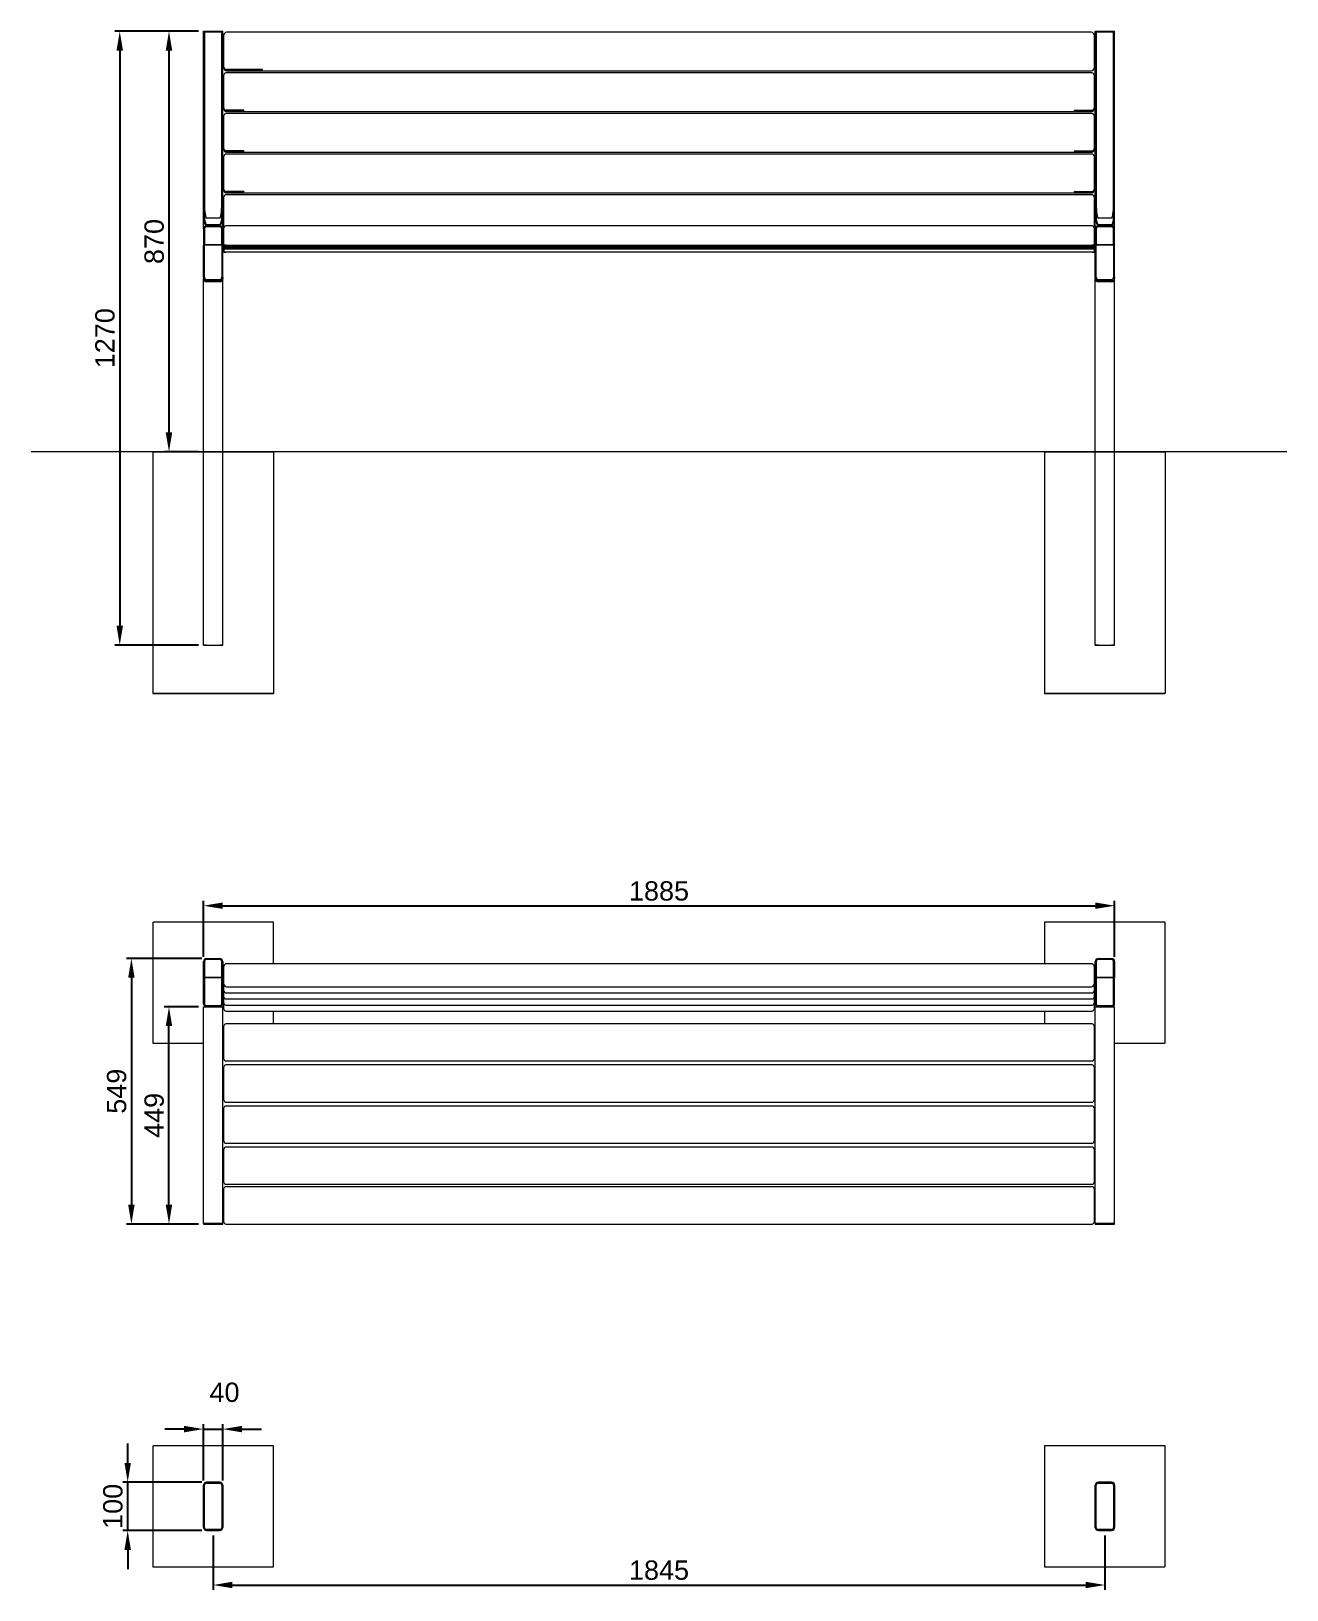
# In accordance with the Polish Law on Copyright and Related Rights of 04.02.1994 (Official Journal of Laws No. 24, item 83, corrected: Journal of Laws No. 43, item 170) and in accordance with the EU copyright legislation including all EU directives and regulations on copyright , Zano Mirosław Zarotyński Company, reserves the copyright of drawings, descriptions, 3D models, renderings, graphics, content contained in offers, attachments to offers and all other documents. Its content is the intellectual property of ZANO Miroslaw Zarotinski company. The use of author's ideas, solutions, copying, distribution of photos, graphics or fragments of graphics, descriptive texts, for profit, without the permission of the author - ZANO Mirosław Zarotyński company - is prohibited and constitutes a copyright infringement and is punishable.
# Model space of a CAD drawing. Header units: millimetres. Extents: x -162 to 4605, y 693 to 3932.
# Drawn here: x -162 to 2436, y 693 to 3917 of the extents above; entities that cross this region are included whole.
import ezdxf

# ---------------------------------------------------------------- set-up
doc = ezdxf.new("R2010")
doc.units = ezdxf.units.MM
doc.linetypes.add('HIDDEN', pattern=[1.905, 1.27, -0.635])
for name, color, linetype, lineweight in [('ZANO_R', 7, 'Continuous', 0), ('ZANO_R_przerywana', 7, 'HIDDEN', 0), ('ZANO_W', 1, 'Continuous', 0)]:
    doc.layers.add(name, color=color, linetype=linetype, lineweight=lineweight)
doc.styles.add('Arial', font='arial.ttf')
doc.styles.get("Standard").update_dxf_attribs({"font": 'ARIALUNI.TTF'})
doc.dimstyles.new('pl i ang', dxfattribs={"dimtxt": 50, "dimasz": 50, "dimexe": 1.25, "dimexo": 0.625, "dimgap": 10, "dimtad": 1, "dimtoh": 1, "dimtxsty": 'Standard', "dimcen": 2.5, "dimclrd": 1, "dimclre": 1, "dimclrt": 1, "dimadec": 0, "dimazin": 0, "dimtfac": 1, "dimtmove": 0, "dimatfit": 3, "dimfxl": 1, "dimarcsym": 1})

# ---------------------------------------------------------------- blocks, each defined once
blk = doc.blocks.new('*D415')
at = {"layer": 'ZANO_W', "color": 1, "lineweight": -2}
for p, q in [((184.3, 3916.6), (113, 3916.6)), ((123, 3876.6), (123, 3086.6)), ((184.3, 3046.6), (113, 3046.6))]:
    blk.add_line(p, q, dxfattribs=at)
at = {"layer": 'ZANO_W', "color": 1}
for points in [[(129.6, 3876.6), (116.3, 3876.6), (123, 3916.6)], [(116.3, 3086.6), (129.6, 3086.6), (123, 3046.6)]]:
    blk.add_solid(points, dxfattribs=at)
at = {"layer": 'ZANO_W', "color": 1, "insert": (92.5, 3481.6), "char_height": 40, "attachment_point": 5, "rotation": 90, "style": 'Arial'}
blk.add_mtext('870', dxfattribs=at)
blk = doc.blocks.new('*D416')
at = {"layer": 'ZANO_W', "color": 1, "lineweight": -2}
for p, q in [((184.3, 3916.6), (11.1, 3916.6)), ((21.1, 3876.6), (21.1, 2686.6)), ((184.3, 2646.6), (11.1, 2646.6))]:
    blk.add_line(p, q, dxfattribs=at)
at = {"layer": 'ZANO_W', "color": 1}
for points in [[(27.8, 3876.6), (14.5, 3876.6), (21.1, 3916.6)], [(14.5, 2686.6), (27.8, 2686.6), (21.1, 2646.6)]]:
    blk.add_solid(points, dxfattribs=at)
at = {"layer": 'ZANO_W', "color": 1, "insert": (-9.3, 3281.6), "char_height": 40, "attachment_point": 5, "rotation": 90, "style": 'Arial'}
blk.add_mtext('1270', dxfattribs=at)
blk = doc.blocks.new('*D417')
at = {"layer": 'ZANO_W', "color": 1, "lineweight": -2}
for p, q in [((194.3, 2002.2), (194.3, 2117.6)), ((234.3, 2107.6), (2039.3, 2107.6)), ((2079.3, 2002.2), (2079.3, 2117.6))]:
    blk.add_line(p, q, dxfattribs=at)
at = {"layer": 'ZANO_W', "color": 1}
for points in [[(234.3, 2114.3), (234.3, 2101), (194.3, 2107.6)], [(2039.3, 2101), (2039.3, 2114.3), (2079.3, 2107.6)]]:
    blk.add_solid(points, dxfattribs=at)
at = {"layer": 'ZANO_W', "color": 1, "insert": (1136.8, 2138), "char_height": 40, "attachment_point": 5, "style": 'Arial'}
blk.add_mtext('1885', dxfattribs=at)
blk = doc.blocks.new('*D418')
at = {"layer": 'ZANO_W', "color": 1, "lineweight": -2}
for p, q in [((190.7, 1998.6), (35.2, 1998.6)), ((45.2, 1958.6), (45.2, 1489.2)), ((184.3, 1449.2), (35.2, 1449.2))]:
    blk.add_line(p, q, dxfattribs=at)
at = {"layer": 'ZANO_W', "color": 1}
for points in [[(51.9, 1958.6), (38.5, 1958.6), (45.2, 1998.6)], [(38.5, 1489.2), (51.9, 1489.2), (45.2, 1449.2)]]:
    blk.add_solid(points, dxfattribs=at)
at = {"layer": 'ZANO_W', "color": 1, "insert": (14.8, 1723.9), "char_height": 40, "attachment_point": 5, "rotation": 90, "style": 'Arial'}
blk.add_mtext('549', dxfattribs=at)
blk = doc.blocks.new('*D420')
at = {"layer": 'ZANO_W', "color": 1, "lineweight": -2}
for p, q in [((37.6, 955.2), (37.6, 995.2)), ((190.7, 915.2), (27.6, 915.2)), ((37.6, 815.2), (37.6, 915.2)), ((190.7, 815.2), (27.6, 815.2)), ((37.6, 775.2), (37.6, 735.2))]:
    blk.add_line(p, q, dxfattribs=at)
at = {"layer": 'ZANO_W', "color": 1}
for points in [[(30.9, 955.2), (44.2, 955.2), (37.6, 915.2)], [(44.2, 775.2), (30.9, 775.2), (37.6, 815.2)]]:
    blk.add_solid(points, dxfattribs=at)
at = {"layer": 'ZANO_W', "color": 1, "insert": (7.1, 865.2), "char_height": 40, "attachment_point": 5, "rotation": 90, "style": 'Arial'}
blk.add_mtext('100', dxfattribs=at)
blk = doc.blocks.new('*D421')
at = {"layer": 'ZANO_W', "color": 1, "lineweight": -2}
for p, q in [((194.3, 918.8), (194.3, 1035)), ((234.3, 918.8), (234.3, 1035)), ((154.3, 1025), (114.3, 1025)), ((194.3, 1025), (234.3, 1025)), ((274.3, 1025), (314.3, 1025))]:
    blk.add_line(p, q, dxfattribs=at)
at = {"layer": 'ZANO_W', "color": 1}
for points in [[(154.3, 1018.3), (154.3, 1031.7), (194.3, 1025)], [(274.3, 1031.7), (274.3, 1018.3), (234.3, 1025)]]:
    blk.add_solid(points, dxfattribs=at)
at = {"layer": 'ZANO_W', "color": 1, "insert": (237.9, 1100.9), "char_height": 40, "attachment_point": 5, "style": 'Arial'}
blk.add_mtext('40', dxfattribs=at)
blk = doc.blocks.new('*D422')
at = {"layer": 'ZANO_W', "color": 1, "lineweight": -2}
for p, q in [((214.3, 805.2), (214.3, 692.5)), ((2059.3, 805.2), (2059.3, 692.5)), ((254.3, 702.5), (2019.3, 702.5))]:
    blk.add_line(p, q, dxfattribs=at)
at = {"layer": 'ZANO_W', "color": 1}
for points in [[(254.3, 709.2), (254.3, 695.9), (214.3, 702.5)], [(2019.3, 695.9), (2019.3, 709.2), (2059.3, 702.5)]]:
    blk.add_solid(points, dxfattribs=at)
at = {"layer": 'ZANO_W', "color": 1, "insert": (1136.8, 733), "char_height": 40, "attachment_point": 5, "style": 'Arial'}
blk.add_mtext('1845', dxfattribs=at)
blk = doc.blocks.new('*D423')
at = {"layer": 'ZANO_W', "color": 1, "lineweight": -2}
for p, q in [((184.3, 1898.6), (113, 1898.6)), ((123, 1489.2), (123, 1858.6)), ((184.3, 1449.2), (113, 1449.2))]:
    blk.add_line(p, q, dxfattribs=at)
at = {"layer": 'ZANO_W', "color": 1}
for points in [[(129.6, 1858.6), (116.3, 1858.6), (123, 1898.6)], [(116.3, 1489.2), (129.6, 1489.2), (123, 1449.2)]]:
    blk.add_solid(points, dxfattribs=at)
at = {"layer": 'ZANO_W', "color": 1, "insert": (92.5, 1673.9), "char_height": 40, "attachment_point": 5, "rotation": 90, "style": 'Arial'}
blk.add_mtext('449', dxfattribs=at)

msp = doc.modelspace()

# ---------------------------------------------------------------- linework, layer by layer
at = {"layer": 'ZANO_R'}
for p, q in [((194.3, 3559.3), (194.3, 3916.6)), ((194.3, 3916.6), (196.3, 3916.6)), ((196.3, 3916.6), (232.3, 3916.6)), ((196.3, 3559.3), (196.3, 3916.6)), ((232.3, 3914.8), (196.3, 3914.8)), ((196.3, 3914.8), (196.3, 3521.2)), ((232.3, 3916.6), (232.3, 3559.3)), ((232.3, 3916.6), (234.3, 3916.6)), ((232.3, 3521.2), (232.3, 3914.8)), ((234.3, 3559.3), (234.3, 3916.6)), ((236.8, 3844), (236.8, 3909.3)), ((2031.8, 3914.3), (241.8, 3914.3)), ((2036.8, 3909.3), (2036.8, 3844)), ((2039.3, 3559.3), (2039.3, 3916.6)), ((2039.3, 3916.6), (2041.3, 3916.6)), ((2041.3, 3916.6), (2077.3, 3916.6)), ((2041.3, 3559.3), (2041.3, 3916.6)), ((2077.3, 3914.8), (2041.3, 3914.8)), ((2041.3, 3914.8), (2041.3, 3521.2)), ((2077.3, 3916.6), (2077.3, 3559.3)), ((2077.3, 3916.6), (2079.3, 3916.6)), ((2077.3, 3521.2), (2077.3, 3914.8)), ((2079.3, 3559.3), (2079.3, 3916.6)), ((236.8, 3842.3), (236.8, 3844)), ((236.8, 3842.3), (236.8, 3841.5)), ((236.8, 3839.8), (236.8, 3841.5)), ((316.8, 3837.3), (241.8, 3837.3)), ((316.8, 3836.6), (316.6, 3837.3)), ((316.8, 3836.6), (316.8, 3837.3)), ((2036.8, 3844), (2036.8, 3839.8)), ((236.8, 3759.1), (236.8, 3826.3)), ((2032.8, 3830.3), (240.8, 3830.3)), ((316.8, 3836.6), (241.8, 3836.6)), ((241.8, 3834.8), (2031.8, 3834.8)), ((2036.8, 3826.3), (2036.8, 3759.1)), ((236.8, 3757.2), (236.8, 3759.1)), ((236.8, 3756.5), (236.8, 3757.2)), ((236.8, 3754.6), (236.8, 3756.5)), ((236.8, 3675), (236.8, 3742.3)), ((277.8, 3753.3), (240.8, 3753.3)), ((277.8, 3752.5), (240.8, 3752.5)), ((240.8, 3750.6), (2032.8, 3750.6)), ((2032.8, 3746.3), (240.8, 3746.3)), ((277.8, 3753.3), (277.8, 3752.5)), ((1995.8, 3753.3), (2032.8, 3753.3)), ((1995.8, 3753.3), (1995.8, 3752.5)), ((1995.8, 3752.5), (2032.8, 3752.5)), ((2036.8, 3759.1), (2036.8, 3757.2)), ((2036.8, 3756.5), (2036.8, 3757.2)), ((2036.8, 3756.5), (2036.8, 3754.6)), ((2036.8, 3742.3), (2036.8, 3675)), ((236.8, 3673.2), (236.8, 3675)), ((236.8, 3672.4), (236.8, 3673.2)), ((236.8, 3670.6), (236.8, 3672.4)), ((236.8, 3591), (236.8, 3658.2)), ((277.8, 3669.2), (240.8, 3669.2)), ((277.8, 3668.5), (240.8, 3668.5)), ((240.8, 3666.6), (2032.8, 3666.6)), ((2032.8, 3662.2), (240.8, 3662.2)), ((277.8, 3669.2), (277.8, 3668.5)), ((1995.8, 3669.2), (2032.8, 3669.2)), ((1995.8, 3669.2), (1995.8, 3668.5)), ((1995.8, 3668.5), (2032.8, 3668.5)), ((2036.8, 3675), (2036.8, 3673.2)), ((2036.8, 3672.4), (2036.8, 3673.2)), ((2036.8, 3672.4), (2036.8, 3670.6)), ((2036.8, 3658.2), (2036.8, 3591)), ((236.8, 3589.1), (236.8, 3591)), ((236.8, 3588.4), (236.8, 3589.1)), ((236.8, 3586.5), (236.8, 3588.4)), ((277.8, 3585.2), (240.8, 3585.2)), ((277.8, 3584.4), (240.8, 3584.4)), ((240.8, 3582.5), (2032.8, 3582.5)), ((277.8, 3585.2), (277.8, 3584.4)), ((1995.8, 3585.2), (2032.8, 3585.2)), ((1995.8, 3585.2), (1995.8, 3584.4)), ((1995.8, 3584.4), (2032.8, 3584.4)), ((2036.8, 3591), (2036.8, 3589.1)), ((2036.8, 3588.4), (2036.8, 3589.1)), ((2036.8, 3588.4), (2036.8, 3586.5)), ((194.3, 3507.7), (194.3, 3559.3)), ((234.3, 3507.7), (234.3, 3559.3)), ((236.8, 3509.9), (236.8, 3574.2)), ((2032.8, 3578.2), (240.8, 3578.2)), ((2036.8, 3574.2), (2036.8, 3509.9)), ((2039.3, 3507.7), (2039.3, 3559.3)), ((2079.3, 3507.7), (2079.3, 3559.3)), ((196.3, 3521.1), (196.3, 3521.2)), ((227.9, 3530), (200.7, 3530)), ((200.7, 3516.6), (227.9, 3516.6)), ((202.3, 3515.3), (226.3, 3515.3)), ((232.3, 3521.2), (232.3, 3521.1)), ((2041.3, 3521.1), (2041.3, 3521.2)), ((2072.9, 3530), (2045.7, 3530)), ((2045.7, 3516.6), (2072.9, 3516.6)), ((2047.3, 3515.3), (2071.3, 3515.3)), ((2077.3, 3521.2), (2077.3, 3521.1)), ((194.3, 3507.7), (194.3, 3474.1)), ((196.3, 3507.7), (196.3, 3475.1)), ((196.3, 3507.7), (196.3, 3474.1)), ((227.9, 3514.1), (200.7, 3514.1)), ((227.9, 3512.1), (200.7, 3512.1)), ((232.3, 3475.1), (232.3, 3507.7)), ((232.3, 3474.1), (232.3, 3507.7)), ((234.3, 3474.1), (234.3, 3507.7)), ((236.8, 3473.9), (236.8, 3509.9)), ((2032.8, 3513.9), (240.8, 3513.9)), ((240.8, 3513.9), (240.8, 3513.9)), ((2032.8, 3513.9), (2032.8, 3513.9)), ((2036.8, 3509.9), (2036.8, 3473.9)), ((2039.3, 3507.7), (2039.3, 3474.1)), ((2041.3, 3507.7), (2041.3, 3475.1)), ((2041.3, 3507.7), (2041.3, 3474.1)), ((2072.9, 3514.1), (2045.7, 3514.1)), ((2072.9, 3512.1), (2045.7, 3512.1)), ((2077.3, 3475.1), (2077.3, 3507.7)), ((2077.3, 3474.1), (2077.3, 3507.7)), ((2079.3, 3474.1), (2079.3, 3507.7)), ((194.3, 3474.1), (196.3, 3474.1)), ((194.3, 3408), (194.3, 3474.1)), ((196.3, 3475.1), (232.3, 3475.1)), ((196.3, 3475), (232.3, 3475)), ((196.3, 3408), (196.3, 3474.1)), ((232.3, 3474.1), (234.3, 3474.1)), ((232.3, 3474.1), (232.3, 3408)), ((234.3, 3408), (234.3, 3474.1)), ((236.8, 3473.4), (236.8, 3473.9)), ((2036.8, 3473.4), (236.8, 3473.4)), ((236.8, 3471.7), (236.8, 3473.4)), ((236.8, 3471.1), (236.8, 3471.7)), ((236.8, 3468.8), (236.8, 3471.1)), ((236.8, 3468.2), (236.8, 3468.8)), ((236.8, 3468.2), (236.8, 3466.4)), ((236.8, 3466.4), (2036.8, 3466.4)), ((236.8, 3466.4), (236.8, 3460.4)), ((236.8, 3460.4), (2036.8, 3460.4)), ((236.8, 3460.4), (236.8, 3459.8)), ((240.8, 3474.1), (2032.8, 3474.1)), ((240.8, 3471.6), (2032.8, 3471.6)), ((240.8, 3471.3), (2032.8, 3471.3)), ((240.8, 3468.6), (2032.8, 3468.6)), ((2032.8, 3468.3), (240.8, 3468.3)), ((2032.8, 3459.7), (240.8, 3459.7)), ((2036.8, 3473.4), (2036.8, 3473.9)), ((2036.8, 3471.7), (2036.8, 3473.4)), ((2036.8, 3471.7), (2036.8, 3471.1)), ((2036.8, 3468.8), (2036.8, 3471.1)), ((2036.8, 3468.8), (2036.8, 3468.2)), ((2036.8, 3466.4), (2036.8, 3468.2)), ((2036.8, 3466.4), (2036.8, 3460.4)), ((2036.8, 3460.4), (2036.8, 3459.8)), ((2039.3, 3474.1), (2041.3, 3474.1)), ((2039.3, 3408), (2039.3, 3474.1)), ((2041.3, 3475.1), (2077.3, 3475.1)), ((2041.3, 3475), (2077.3, 3475)), ((2041.3, 3408), (2041.3, 3474.1)), ((2077.3, 3474.1), (2079.3, 3474.1)), ((2077.3, 3474.1), (2077.3, 3408)), ((2079.3, 3408), (2079.3, 3474.1)), ((194.3, 3408), (194.3, 3404.8)), ((194.3, 3046.6), (194.3, 3404.8)), ((227.9, 3402.6), (200.7, 3402.6)), ((200.7, 3400.2), (227.9, 3400.2)), ((227.9, 3398.4), (200.7, 3398.4)), ((234.3, 3408), (234.3, 3404.8)), ((234.3, 3046.6), (234.3, 3404.8)), ((2039.3, 3408), (2039.3, 3404.8)), ((2039.3, 3046.6), (2039.3, 3404.8)), ((2072.9, 3402.6), (2045.7, 3402.6)), ((2045.7, 3400.2), (2072.9, 3400.2)), ((2072.9, 3398.4), (2045.7, 3398.4)), ((2079.3, 3408), (2079.3, 3404.8)), ((2079.3, 3046.6), (2079.3, 3404.8)), ((2435.7, 3046.6), (-162.1, 3046.6)), ((89.3, 3046.6), (339.3, 3046.6)), ((339.3, 3046.6), (89.3, 3046.6)), ((194.3, 3046.6), (200.7, 3046.6)), ((200.7, 3046.6), (194.3, 3046.6)), ((200.7, 3046.6), (227.9, 3046.6)), ((227.9, 3046.6), (234.3, 3046.6)), ((234.3, 3046.6), (227.9, 3046.6)), ((1934.3, 3046.6), (2184.3, 3046.6)), ((2184.3, 3046.6), (1934.3, 3046.6)), ((2039.3, 3046.6), (2045.7, 3046.6)), ((2045.7, 3046.6), (2039.3, 3046.6)), ((2045.7, 3046.6), (2072.9, 3046.6)), ((2072.9, 3046.6), (2079.3, 3046.6)), ((2079.3, 3046.6), (2072.9, 3046.6)), ((194.3, 1958.6), (194.3, 1992.2)), ((196.3, 1992.2), (196.3, 1959.6)), ((196.3, 1958.6), (196.3, 1992.2)), ((227.9, 1996.6), (200.7, 1996.6)), ((232.3, 1959.6), (232.3, 1992.2)), ((232.3, 1992.2), (232.3, 1958.6)), ((234.3, 1992.2), (234.3, 1958.6)), ((236.8, 1954.9), (236.8, 1982.6)), ((2031.8, 1987.6), (241.8, 1987.6)), ((2036.8, 1982.6), (2036.8, 1954.9)), ((2039.3, 1958.6), (2039.3, 1992.2)), ((2041.3, 1992.2), (2041.3, 1959.6)), ((2041.3, 1958.6), (2041.3, 1992.2)), ((2045.7, 1998.6), (2072.9, 1998.6)), ((2072.9, 1996.6), (2045.7, 1996.6)), ((2077.3, 1959.6), (2077.3, 1992.2)), ((2077.3, 1992.2), (2077.3, 1958.6)), ((2079.3, 1992.2), (2079.3, 1958.6)), ((194.3, 1958.6), (196.3, 1958.6)), ((194.3, 1905), (194.3, 1958.6)), ((196.3, 1959.6), (232.3, 1959.6)), ((196.3, 1905), (196.3, 1958.6)), ((232.3, 1958.3), (196.3, 1958.3)), ((196.3, 1958.3), (196.3, 1899.2)), ((232.3, 1958.6), (234.3, 1958.6)), ((232.3, 1958.6), (232.3, 1905)), ((232.3, 1899.2), (232.3, 1958.3)), ((234.3, 1905), (234.3, 1958.6)), ((236.8, 1945.1), (236.8, 1954.9)), ((236.8, 1941.5), (236.8, 1945.1)), ((236.8, 1931.4), (236.8, 1941.5)), ((241.8, 1940.1), (2031.8, 1940.1)), ((2036.8, 1954.9), (2036.8, 1945.1)), ((2036.8, 1945.1), (2036.8, 1941.5)), ((2036.8, 1941.5), (2036.8, 1931.4)), ((2039.3, 1958.6), (2041.3, 1958.6)), ((2039.3, 1905), (2039.3, 1958.6)), ((2041.3, 1959.6), (2077.3, 1959.6)), ((2041.3, 1905), (2041.3, 1958.6)), ((2077.3, 1958.3), (2041.3, 1958.3)), ((2041.3, 1958.3), (2041.3, 1899.2)), ((2077.3, 1958.6), (2079.3, 1958.6)), ((2077.3, 1958.6), (2077.3, 1905)), ((2077.3, 1899.2), (2077.3, 1958.3)), ((2079.3, 1905), (2079.3, 1958.6)), ((236.8, 1928.9), (236.8, 1931.4)), ((236.8, 1918.8), (236.8, 1928.9)), ((236.8, 1916.3), (236.8, 1918.8)), ((236.8, 1906.2), (236.8, 1916.3)), ((236.8, 1903.6), (236.8, 1906.2)), ((236.8, 1893.6), (236.8, 1903.6)), ((240.8, 1927.4), (2032.8, 1927.4)), ((240.8, 1914.8), (2032.8, 1914.8)), ((2036.8, 1931.4), (2036.8, 1928.9)), ((2036.8, 1928.9), (2036.8, 1918.8)), ((2036.8, 1918.8), (2036.8, 1916.3)), ((2036.8, 1916.3), (2036.8, 1906.2)), ((2036.8, 1906.2), (2036.8, 1903.6)), ((2036.8, 1903.6), (2036.8, 1893.6)), ((194.3, 1450.4), (194.3, 1898.6)), ((194.3, 1898.6), (198.5, 1898.6)), ((227.9, 1900.6), (200.7, 1900.6)), ((200.7, 1898.6), (227.9, 1898.6)), ((202.3, 1898.4), (226.3, 1898.4)), ((230.1, 1898.6), (234.3, 1898.6)), ((234.3, 1450.4), (234.3, 1898.6)), ((240.8, 1902.2), (2032.8, 1902.2)), ((240.8, 1889.6), (2032.8, 1889.6)), ((2039.3, 1450.4), (2039.3, 1898.6)), ((2039.3, 1898.6), (2043.5, 1898.6)), ((2072.9, 1900.6), (2045.7, 1900.6)), ((2045.7, 1898.6), (2072.9, 1898.6)), ((2047.3, 1898.4), (2071.3, 1898.4)), ((2075.1, 1898.6), (2079.3, 1898.6)), ((2079.3, 1450.4), (2079.3, 1898.6)), ((236.8, 1791.3), (236.8, 1859.2)), ((2032.8, 1863.2), (240.8, 1863.2)), ((240.8, 1863.2), (240.8, 1863.2)), ((2032.8, 1863.2), (2032.8, 1863.2)), ((2036.8, 1859.2), (2036.8, 1791.3)), ((234.3, 1823.6), (236.8, 1823.6)), ((2036.8, 1823.6), (2039.3, 1823.6)), ((236.8, 1790.2), (236.8, 1791.3)), ((236.8, 1706.3), (236.8, 1774.3)), ((2032.8, 1786.2), (240.8, 1786.2)), ((2032.8, 1778.3), (240.8, 1778.3)), ((240.8, 1778.3), (240.8, 1778.3)), ((2032.8, 1778.3), (2032.8, 1778.3)), ((2036.8, 1791.3), (2036.8, 1790.2)), ((2036.8, 1774.3), (2036.8, 1706.3)), ((236.8, 1705.3), (236.8, 1706.3)), ((236.8, 1621.4), (236.8, 1689.3)), ((240.8, 1701.3), (2032.8, 1701.3)), ((2032.8, 1693.3), (240.8, 1693.3)), ((240.8, 1693.3), (240.8, 1693.3)), ((2032.8, 1693.3), (2032.8, 1693.3)), ((2036.8, 1706.3), (2036.8, 1705.3)), ((2036.8, 1689.3), (2036.8, 1621.4)), ((236.8, 1620.3), (236.8, 1621.4)), ((240.8, 1616.3), (2032.8, 1616.3)), ((2036.8, 1621.4), (2036.8, 1620.3)), ((236.8, 1536.4), (236.8, 1604.4)), ((2032.8, 1608.4), (240.8, 1608.4)), ((240.8, 1608.4), (240.8, 1608.4)), ((2032.8, 1608.4), (2032.8, 1608.4)), ((2036.8, 1604.4), (2036.8, 1536.4)), ((236.8, 1535.4), (236.8, 1536.4)), ((236.8, 1454.5), (236.8, 1522.4)), ((240.8, 1531.4), (2032.8, 1531.4)), ((2032.8, 1526.4), (240.8, 1526.4)), ((240.8, 1526.4), (240.8, 1526.4)), ((2032.8, 1526.4), (2032.8, 1526.4)), ((2036.8, 1536.4), (2036.8, 1535.4)), ((2036.8, 1522.4), (2036.8, 1454.5)), ((236.8, 1453.2), (236.8, 1454.5)), ((2036.8, 1454.5), (2036.8, 1453.2)), ((194.3, 1450.4), (194.3, 1449.2)), ((194.3, 1449.2), (196.3, 1449.2)), ((196.3, 1450.4), (196.3, 1449.2)), ((196.3, 1450.4), (196.3, 1449.2)), ((196.3, 1449.2), (232.3, 1449.2)), ((227.9, 1450.6), (200.7, 1450.6)), ((227.9, 1450.5), (200.7, 1450.5)), ((232.3, 1449.2), (232.3, 1450.4)), ((232.3, 1449.2), (232.3, 1450.4)), ((232.3, 1449.2), (234.3, 1449.2)), ((234.3, 1449.2), (234.3, 1450.4)), ((240.8, 1449.2), (2032.8, 1449.2)), ((2039.3, 1450.4), (2039.3, 1449.2)), ((2039.3, 1449.2), (2041.3, 1449.2)), ((2041.3, 1450.4), (2041.3, 1449.2)), ((2041.3, 1450.4), (2041.3, 1449.2)), ((2041.3, 1449.2), (2077.3, 1449.2)), ((2072.9, 1450.6), (2045.7, 1450.6)), ((2072.9, 1450.5), (2045.7, 1450.5)), ((2077.3, 1449.2), (2077.3, 1450.4)), ((2077.3, 1449.2), (2077.3, 1450.4)), ((2077.3, 1449.2), (2079.3, 1449.2)), ((2079.3, 1449.2), (2079.3, 1450.4)), ((194.3, 908.8), (194.3, 821.6)), ((194.3, 821.6), (194.3, 908.8)), ((196.3, 821.6), (196.3, 908.8)), ((227.9, 915.2), (200.7, 915.2)), ((200.7, 915.2), (227.9, 915.2)), ((200.7, 913.2), (227.9, 913.2)), ((232.3, 908.8), (232.3, 821.6)), ((234.3, 821.6), (234.3, 908.8)), ((234.3, 908.8), (234.3, 821.6)), ((2039.3, 908.8), (2039.3, 821.6)), ((2039.3, 821.6), (2039.3, 908.8)), ((2041.3, 821.6), (2041.3, 908.8)), ((2072.9, 915.2), (2045.7, 915.2)), ((2045.7, 915.2), (2072.9, 915.2)), ((2045.7, 913.2), (2072.9, 913.2)), ((2077.3, 908.8), (2077.3, 821.6)), ((2079.3, 821.6), (2079.3, 908.8)), ((2079.3, 908.8), (2079.3, 821.6)), ((227.9, 817.2), (200.7, 817.2)), ((200.7, 815.2), (227.9, 815.2)), ((227.9, 815.2), (200.7, 815.2)), ((2072.9, 817.2), (2045.7, 817.2)), ((2045.7, 815.2), (2072.9, 815.2)), ((2072.9, 815.2), (2045.7, 815.2))]:
    msp.add_line(p, q, dxfattribs=at)
at = {"layer": 'ZANO_R', "flags": 128}
for points in [[(196.3, 1899.2), (196.4, 1899.1), (196.7, 1898.9), (197.3, 1898.8), (198, 1898.6), (198.9, 1898.5), (200, 1898.4), (201.1, 1898.4), (202.3, 1898.4)], [(226.3, 1898.4), (227.4, 1898.4), (228.6, 1898.4), (229.6, 1898.5), (230.5, 1898.6), (231.3, 1898.8), (231.8, 1898.9), (232.2, 1899.1), (232.3, 1899.2)], [(2041.3, 1899.2), (2041.4, 1899.1), (2041.7, 1898.9), (2042.3, 1898.8), (2043, 1898.6), (2043.9, 1898.5), (2045, 1898.4), (2046.1, 1898.4), (2047.3, 1898.4)], [(2071.3, 1898.4), (2072.4, 1898.4), (2073.6, 1898.4), (2074.6, 1898.5), (2075.5, 1898.6), (2076.3, 1898.8), (2076.8, 1898.9), (2077.2, 1899.1), (2077.3, 1899.2)]]:
    msp.add_lwpolyline(points, dxfattribs=at)
at = {"layer": 'ZANO_R'}
for centre, radius, start, end in [((241.8, 3909.3), 5, 90, 180), ((2031.8, 3909.3), 5, 0, 90), ((241.7, 3842.3), 4.97, 180.3213, 270.3161), ((241.7, 3841.6), 4.97, 180.3216, 270.3158), ((241.8, 3839.8), 5, 180, 270), ((2031.8, 3839.8), 5, 270, 0), ((240.8, 3826.3), 4, 90, 180), ((2032.8, 3826.3), 4, 0, 90), ((240.7, 3757.3), 3.98, 180.3217, 270.3158), ((240.7, 3756.5), 3.98, 180.3215, 270.3159), ((240.8, 3754.6), 4, 180, 270), ((240.8, 3742.3), 4, 90, 180), ((2032.8, 3757.3), 3.98, 269.6843, 359.6774), ((2032.8, 3756.5), 3.98, 269.6841, 359.6776), ((2032.8, 3754.6), 4, 270, 0), ((2032.8, 3742.3), 4, 0, 90), ((240.7, 3673.2), 3.98, 180.3213, 270.3166), ((240.7, 3672.5), 3.98, 180.3215, 270.3159), ((240.8, 3670.6), 4, 180, 270), ((240.8, 3658.2), 4, 90, 180), ((2032.8, 3673.2), 3.98, 269.6834, 359.6779), ((2032.8, 3672.5), 3.98, 269.6841, 359.6776), ((2032.8, 3670.6), 4, 270, 0), ((2032.8, 3658.2), 4, 0, 90), ((240.7, 3589.1), 3.98, 180.3213, 270.3162), ((240.7, 3588.4), 3.98, 180.3217, 270.3158), ((240.8, 3586.5), 4, 180, 270), ((2032.8, 3589.1), 3.98, 269.6838, 359.6779), ((2032.8, 3588.4), 3.98, 269.6843, 359.6774), ((2032.8, 3586.5), 4, 270, 0), ((240.8, 3574.2), 4, 90, 180), ((2032.8, 3574.2), 4, 0, 90), ((202.2, 3521.3), 5.97, 180.321, 270.3163), ((226.3, 3521.3), 5.97, 269.6837, 359.679), ((2047.2, 3521.3), 5.97, 180.3218, 270.3161), ((2071.3, 3521.3), 5.97, 269.6834, 359.6799), ((200.7, 3507.7), 6.4, 89.9823, 179.9828), ((200.7, 3507.7), 4.4, 89.9819, 179.983), ((227.9, 3507.7), 6.4, 0.017, 90.0179), ((227.9, 3507.7), 4.4, 0.017, 90.0181), ((240.8, 3509.9), 4, 90, 180), ((2032.8, 3509.9), 4, 0, 90), ((2045.7, 3507.7), 6.4, 89.9832, 179.982), ((2045.7, 3507.7), 4.4, 89.9831, 179.9817), ((2072.9, 3507.7), 6.4, 0.0159, 90.0189), ((2072.9, 3507.7), 4.4, 0.0158, 90.0193), ((239.8, 3445.3), 28.8, 88.0111, 95.9863), ((239.8, 3500.4), 28.8, 264.0137, 271.9889), ((239.8, 3442.5), 28.8, 88.0111, 95.9863), ((239.8, 3497.4), 28.8, 264.0137, 271.9889), ((239.8, 3439.6), 28.8, 88.0115, 95.9863), ((239.8, 3488.4), 28.8, 264.0137, 271.9889), ((2033.8, 3445.3), 28.8, 84.0138, 91.9888), ((2033.8, 3500.4), 28.8, 268.0112, 275.9862), ((2033.8, 3442.5), 28.8, 84.0138, 91.9888), ((2033.8, 3497.4), 28.8, 268.0112, 275.9862), ((2033.8, 3439.6), 28.8, 84.0138, 91.9884), ((2033.8, 3488.4), 28.8, 268.0112, 275.9862), ((200.7, 1992.2), 6.4, 90, 180), ((200.7, 1992.2), 4.4, 90, 180), ((227.9, 1992.2), 6.4, 0, 90), ((227.9, 1992.2), 4.4, 0, 90), ((241.8, 1982.6), 5, 90, 180), ((2031.8, 1982.6), 5, 0, 90), ((2045.7, 1992.2), 6.4, 90, 180), ((2045.7, 1992.2), 4.4, 90, 180), ((2072.9, 1992.2), 6.4, 0, 90), ((2072.9, 1992.2), 4.4, 0, 90), ((241.8, 1945.1), 5, 180, 270), ((2031.8, 1945.1), 5, 270, 0), ((200.7, 1905), 6.4, 180, 270), ((200.7, 1905), 4.4, 180, 270), ((227.9, 1905), 6.4, 270, 0), ((227.9, 1905), 4.4, 270, 0), ((240.8, 1931.4), 4, 180, 270), ((240.8, 1918.8), 4, 180, 270), ((240.8, 1906.2), 4, 180, 270), ((2032.8, 1931.4), 4, 270, 0), ((2032.8, 1918.8), 4, 270, 0), ((2032.8, 1906.2), 4, 270, 0), ((2045.7, 1905), 6.4, 180, 270), ((2045.7, 1905), 4.4, 180, 270), ((2072.9, 1905), 6.4, 270, 0), ((2072.9, 1905), 4.4, 270, 0), ((240.8, 1893.6), 4, 180, 270), ((2032.8, 1893.6), 4, 270, 0), ((240.8, 1859.2), 4, 90, 180), ((2032.8, 1859.2), 4, 0, 90), ((240.8, 1790.2), 4, 180.0184, 270.0167), ((240.8, 1774.3), 4, 90, 180), ((2032.8, 1790.2), 4, 269.9834, 359.9808), ((2032.8, 1774.3), 4, 0, 90), ((240.8, 1705.3), 4, 180.0184, 270.0167), ((240.8, 1689.3), 4, 90, 180), ((2032.8, 1705.3), 4, 269.9834, 359.9808), ((2032.8, 1689.3), 4, 0, 90), ((240.8, 1620.3), 4, 180.0188, 270.0162), ((2032.8, 1620.3), 4, 269.9838, 359.9804), ((240.8, 1604.4), 4, 90, 180), ((2032.8, 1604.4), 4, 0, 90), ((240.8, 1535.4), 4, 180.0186, 270.0164), ((240.8, 1522.4), 4, 90, 180), ((2032.8, 1535.4), 4, 269.9836, 359.9805), ((2032.8, 1522.4), 4, 0, 90), ((240.8, 1453.2), 4, 180.0179, 270.0171), ((2032.8, 1453.2), 4, 269.9829, 359.9812), ((199.1, 1404.6), 46, 88.0112, 95.9866), ((199.6, 1418.9), 31.6, 88.0102, 95.9877), ((229, 1418.9), 31.6, 84.0123, 91.9898), ((229.5, 1404.6), 46, 84.0133, 91.9889), ((2044.1, 1404.6), 46, 88.0113, 95.9865), ((2044.6, 1418.9), 31.6, 88.0104, 95.9875), ((2074, 1418.9), 31.6, 84.0121, 91.99), ((2074.5, 1404.6), 46, 84.0132, 91.9891), ((200.7, 908.8), 6.4, 90, 180), ((200.7, 908.8), 6.4, 90, 180), ((200.7, 908.8), 4.4, 90, 180), ((227.9, 908.8), 6.4, 0, 90), ((227.9, 908.8), 6.4, 0, 90), ((227.9, 908.8), 4.4, 0, 90), ((2045.7, 908.8), 6.4, 90, 180), ((2045.7, 908.8), 6.4, 90, 180), ((2045.7, 908.8), 4.4, 90, 180), ((2072.9, 908.8), 6.4, 0, 90), ((2072.9, 908.8), 6.4, 0, 90), ((2072.9, 908.8), 4.4, 0, 90), ((200.7, 821.6), 6.4, 180, 270), ((200.7, 821.6), 6.4, 180, 270), ((200.7, 821.6), 4.4, 180, 270), ((227.9, 821.6), 6.4, 270, 0), ((227.9, 821.6), 6.4, 270, 0), ((227.9, 821.6), 4.4, 270, 0), ((2045.7, 821.6), 6.4, 180, 270), ((2045.7, 821.6), 6.4, 180, 270), ((2045.7, 821.6), 4.4, 180, 270), ((2072.9, 821.6), 6.4, 270, 0), ((2072.9, 821.6), 6.4, 270, 0), ((2072.9, 821.6), 4.4, 270, 0)]:
    msp.add_arc(centre, radius, start, end, dxfattribs=at)
for centre, major_axis, ratio, start_param, end_param in [((200.7, 3559.3), (0, 42.7), 0.15, 1.570796, 3.141593), ((200.7, 3559.3), (0, 29.3), 0.15, 1.570796, 3.141593), ((227.9, 3559.3), (0, 42.7), 0.15, 3.141593, 4.712389), ((227.9, 3559.3), (0, 29.3), 0.15, 3.141593, 4.712389), ((2045.7, 3559.3), (0, 42.7), 0.15, 1.570796, 3.141593), ((2045.7, 3559.3), (0, 29.3), 0.15, 1.570796, 3.141593), ((2072.9, 3559.3), (0, 42.7), 0.15, 3.141593, 4.712389), ((2072.9, 3559.3), (0, 29.3), 0.15, 3.141593, 4.712389), ((200.7, 3408), (0, 7.89), 0.81159, 1.570796, 3.141593), ((200.7, 3404.8), (0, -6.4), 0.999391, 4.712389, 6.283185), ((200.7, 3408), (0, 5.42), 0.81159, 1.570796, 3.141593), ((227.9, 3408), (0, 5.42), 0.81159, 3.141593, 4.712389), ((227.9, 3408), (0, 7.89), 0.81159, 3.141593, 4.712389), ((227.9, 3404.8), (0, -6.4), 0.999391, 0, 1.570796), ((2045.7, 3408), (0, 7.89), 0.81159, 1.570796, 3.141593), ((2045.7, 3404.8), (0, -6.4), 0.999391, 4.712389, 6.283185), ((2045.7, 3408), (0, 5.42), 0.81159, 1.570796, 3.141593), ((2072.9, 3408), (0, 5.42), 0.81159, 3.141593, 4.712389), ((2072.9, 3408), (0, 7.89), 0.81159, 3.141593, 4.712389), ((2072.9, 3404.8), (0, -6.4), 0.999391, 0, 1.570796)]:
    msp.add_ellipse(centre, major_axis=major_axis, ratio=ratio, start_param=start_param, end_param=end_param, dxfattribs=at)
at = {"layer": 'ZANO_R_przerywana'}
for p, q in [((89.3, 3046.6), (89.3, 2546.6)), ((89.3, 3046.6), (89.3, 2546.6)), ((194.3, 2646.6), (194.3, 3046.6)), ((234.3, 2646.6), (234.3, 3046.6)), ((339.3, 3046.6), (339.3, 2546.6)), ((339.3, 3046.6), (339.3, 2546.6)), ((1934.3, 3046.6), (1934.3, 2546.6)), ((1934.3, 3046.6), (1934.3, 2546.6)), ((2039.3, 2646.6), (2039.3, 3046.6)), ((2079.3, 2646.6), (2079.3, 3046.6)), ((2184.3, 3046.6), (2184.3, 2546.6)), ((2184.3, 3046.6), (2184.3, 2546.6)), ((194.3, 2646.6), (200.7, 2646.6)), ((200.7, 2646.6), (194.3, 2646.6)), ((200.7, 2646.6), (227.9, 2646.6)), ((227.9, 2646.6), (234.3, 2646.6)), ((234.3, 2646.6), (227.9, 2646.6)), ((2039.3, 2646.6), (2045.7, 2646.6)), ((2045.7, 2646.6), (2039.3, 2646.6)), ((2045.7, 2646.6), (2072.9, 2646.6)), ((2072.9, 2646.6), (2079.3, 2646.6)), ((2079.3, 2646.6), (2072.9, 2646.6)), ((89.3, 2546.6), (339.3, 2546.6)), ((339.3, 2546.6), (89.3, 2546.6)), ((1934.3, 2546.6), (2184.3, 2546.6)), ((2184.3, 2546.6), (1934.3, 2546.6)), ((339.3, 2073.6), (89.3, 2073.6)), ((89.3, 2073.6), (89.3, 1823.6)), ((339.3, 1987.6), (339.3, 2073.6)), ((2184.3, 2073.6), (1934.3, 2073.6)), ((1934.3, 2073.6), (1934.3, 1987.6)), ((2184.3, 1823.6), (2184.3, 2073.6)), ((200.7, 1998.6), (227.9, 1998.6)), ((339.3, 1863.2), (339.3, 1889.6)), ((1934.3, 1889.6), (1934.3, 1863.2)), ((89.3, 1823.6), (194.3, 1823.6)), ((2079.3, 1823.6), (2184.3, 1823.6)), ((339.3, 990.2), (89.3, 990.2)), ((89.3, 990.2), (89.3, 740.2)), ((339.3, 740.2), (339.3, 990.2)), ((1934.3, 990.2), (1934.3, 740.2)), ((2184.3, 990.2), (1934.3, 990.2)), ((2184.3, 740.2), (2184.3, 990.2)), ((89.3, 740.2), (339.3, 740.2)), ((1934.3, 740.2), (2184.3, 740.2))]:
    msp.add_line(p, q, dxfattribs=at)

# ---------------------------------------------------------------- dimensions: what is measured, and where the dimension line sits
at = {"layer": 'ZANO_W'}
for base, p1, p2, picture, middle in [((21.1, 2646.6), (194.3, 3916.6), (194.3, 2646.6), '*D416', (-9.3, 3281.6)), ((123, 3046.6), (194.3, 3916.6), (194.3, 3046.6), '*D415', (92.5, 3481.6)), ((45.2, 1449.2), (200.7, 1998.6), (194.3, 1449.2), '*D418', (14.8, 1723.9)), ((123, 1898.6), (194.3, 1449.2), (194.3, 1898.6), '*D423', (92.5, 1673.9))]:
    dim = msp.add_linear_dim(base=base, p1=p1, p2=p2, angle=90, dimstyle='pl i ang', override={"dimtxt": 40, "dimasz": 40, "dimexe": 10, "dimexo": 10, "dimtoh": 0, "dimdec": 0, "dimtxsty": 'Arial', "dimtdec": 0, "dimtmove": 1}, dxfattribs=at)
    dim.commit()
    dim.dimension.update_dxf_attribs({"geometry": picture, "text_midpoint": middle})
for base, p1, p2, picture, middle in [((2079.3, 2107.6), (194.3, 1992.2), (2079.3, 1992.2), '*D417', (1136.8, 2138)), ((234.3, 1025), (194.3, 908.8), (234.3, 908.8), '*D421', (237.9, 1100.9)), ((2059.3, 702.5), (214.3, 815.2), (2059.3, 815.2), '*D422', (1136.8, 733))]:
    dim = msp.add_linear_dim(base=base, p1=p1, p2=p2, dimstyle='pl i ang', override={"dimtxt": 40, "dimasz": 40, "dimexe": 10, "dimexo": 10, "dimtoh": 0, "dimdec": 0, "dimtxsty": 'Arial', "dimtdec": 0, "dimtmove": 1}, dxfattribs=at)
    dim.commit()
    dim.dimension.update_dxf_attribs({"geometry": picture, "text_midpoint": middle})
dim = msp.add_linear_dim(base=(37.6, 915.2), p1=(200.7, 815.2), p2=(200.7, 915.2), angle=90, dimstyle='pl i ang', override={"dimtxt": 40, "dimasz": 40, "dimexe": 10, "dimexo": 10, "dimtoh": 0, "dimdec": 0, "dimtxsty": 'Arial', "dimtdec": 0, "dimtmove": 1}, dxfattribs=at)
dim.commit()
dim.dimension.update_dxf_attribs({"geometry": '*D420', "text_midpoint": (37.6, 865.2), "dimtype": 160})

doc.saveas('drawing.dxf')
